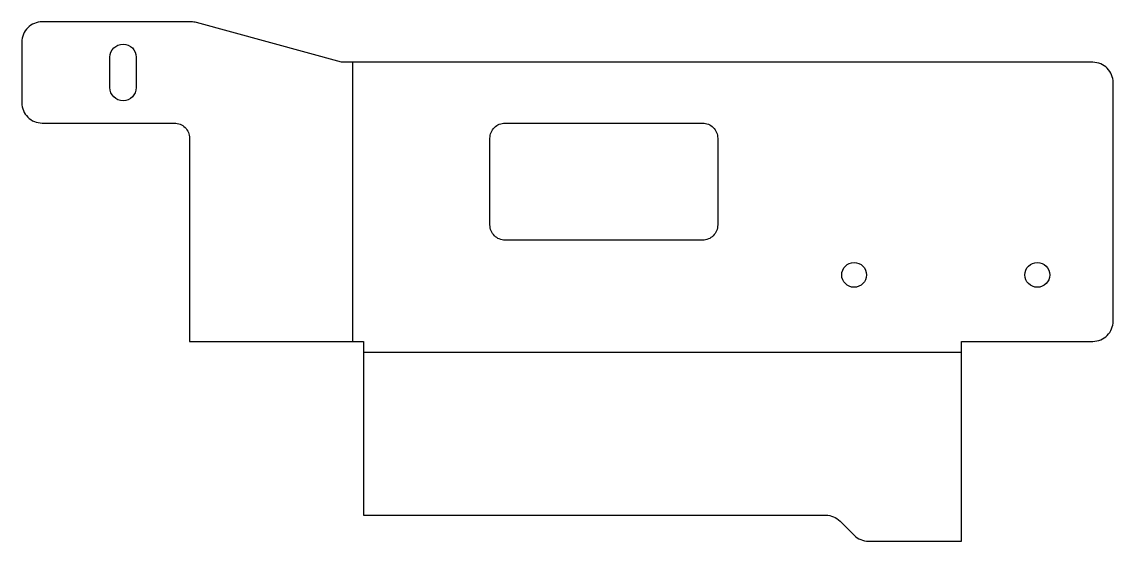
# Model space of a CAD drawing. Extents: x -74 to 142, y -40 to 63.
import ezdxf

# ---------------------------------------------------------------- set-up
doc = ezdxf.new("R2010")
doc.units = 0

msp = doc.modelspace()

# ---------------------------------------------------------------- linework, layer by layer
at = {"layer": '1'}
for points in [[(-74.06, 58.61), (-74.06, 46.61, 0.414214), (-70.06, 42.61), (-43.94, 42.61, -0.414214), (-40.94, 39.61), (-40.94, -0.52), (-6.58, -0.52), (-6.58, -34.87), (84.76, -34.87, -0.198912), (87.59, -36.04), (90.37, -38.83, 0.198912), (93.2, -40), (111.55, -40), (111.55, -0.52), (137.55, -0.52, 0.414214), (141.55, 3.48), (141.55, 50.61, 0.414214), (137.55, 54.61), (-10.94, 54.61), (-39.54, 62.47, 0.067106), (-40.6, 62.61), (-70.06, 62.61, 0.414214)], [(-56.66, 55.61, -1), (-51.47, 55.61), (-51.47, 49.61, -1), (-56.66, 49.61)], [(18.42, 39.61, -0.414214), (21.42, 42.61), (60.42, 42.61, -0.414214), (63.42, 39.61), (63.42, 22.48, -0.414214), (60.42, 19.48), (21.42, 19.48, -0.414214), (18.42, 22.48)]]:
    msp.add_lwpolyline(points, format="xyb", close=True, dxfattribs=at)
for centre in [(90.37, 12.61), (126.55, 12.61)]:
    msp.add_circle(centre, 2.45, dxfattribs=at)
at = {"layer": '2'}
for p, q in [((-8.76, 54.61), (-8.76, -0.52)), ((111.55, -2.69), (-6.58, -2.69))]:
    msp.add_line(p, q, dxfattribs=at)

doc.saveas('drawing.dxf')
